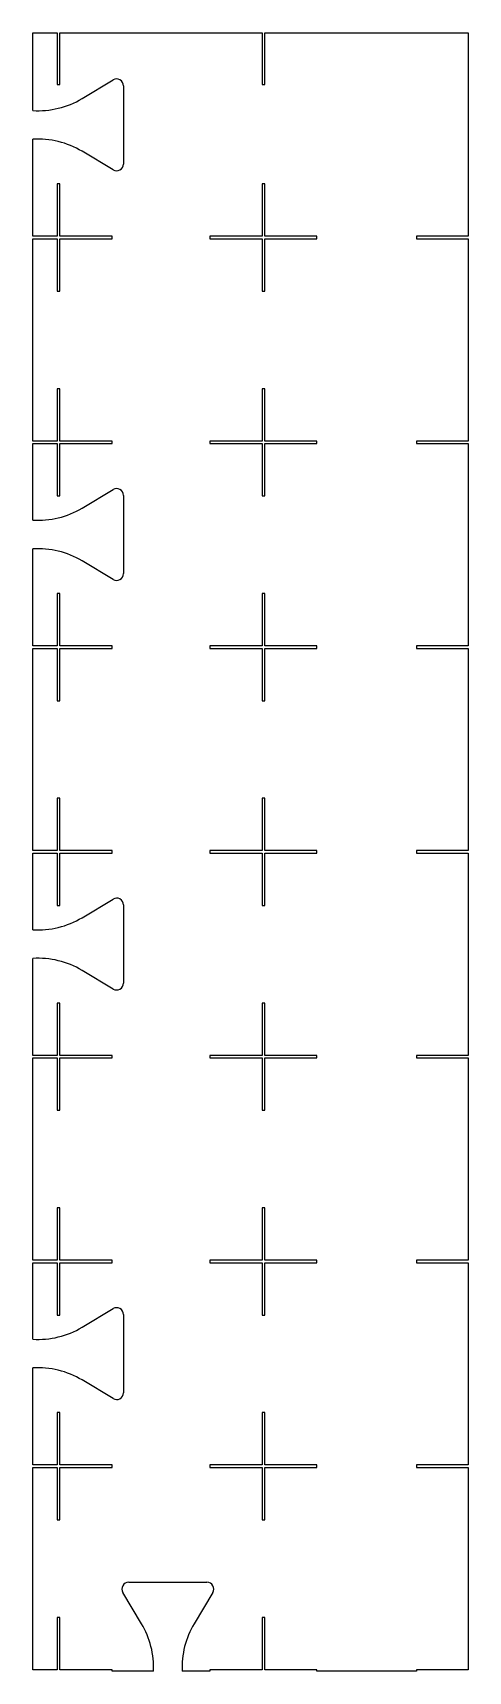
# Model space of a CAD drawing. Header units: millimetres. Extents: x 862 to 1500, y -900 to 1500.
import ezdxf

# ---------------------------------------------------------------- set-up
doc = ezdxf.new("R2010")
doc.units = ezdxf.units.MM

msp = doc.modelspace()

# ---------------------------------------------------------------- linework, layer by layer
at = {"color": 7, "linetype": 'Continuous', "lineweight": 25}
for p, q in [((862.2, 1500), (898.1, 1500)), ((862.2, 1386), (862.2, 1500)), ((898.1, 1500), (898.1, 1424)), ((901.9, 1500), (1198.1, 1500)), ((901.9, 1424), (901.9, 1500)), ((1198.1, 1500), (1198.1, 1424)), ((1201.9, 1500), (1500, 1500)), ((1201.9, 1424), (1201.9, 1500)), ((1500, 1500), (1500, 1201.9)), ((898.1, 1424), (901.9, 1424)), ((934.3, 1403.6), (979.9, 1430.9)), ((995, 1422.3), (995, 1307.7)), ((1198.1, 1424), (1201.9, 1424)), ((862.2, 1201.9), (862.2, 1344)), ((979.9, 1299.1), (934.3, 1326.4)), ((898.1, 1278.5), (898.1, 1201.9)), ((901.9, 1278.5), (898.1, 1278.5)), ((901.9, 1201.9), (901.9, 1278.5)), ((1198.1, 1278.5), (1198.1, 1201.9)), ((1201.9, 1278.5), (1198.1, 1278.5)), ((1201.9, 1201.9), (1201.9, 1278.5)), ((898.1, 1201.9), (862.2, 1201.9)), ((978.5, 1201.9), (901.9, 1201.9)), ((978.5, 1198.1), (978.5, 1201.9)), ((1121.5, 1201.9), (1121.5, 1198.1)), ((1198.1, 1201.9), (1121.5, 1201.9)), ((1278.5, 1201.9), (1201.9, 1201.9)), ((1278.5, 1198.1), (1278.5, 1201.9)), ((1424, 1201.9), (1424, 1198.1)), ((1500, 1201.9), (1424, 1201.9)), ((862.2, 1198.1), (898.1, 1198.1)), ((862.2, 901.9), (862.2, 1198.1)), ((898.1, 1198.1), (898.1, 1121.5)), ((901.9, 1198.1), (978.5, 1198.1)), ((901.9, 1121.5), (901.9, 1198.1)), ((1121.5, 1198.1), (1198.1, 1198.1)), ((1198.1, 1198.1), (1198.1, 1121.5)), ((1201.9, 1198.1), (1278.5, 1198.1)), ((1201.9, 1121.5), (1201.9, 1198.1)), ((1424, 1198.1), (1500, 1198.1)), ((1500, 1198.1), (1500, 901.9)), ((898.1, 1121.5), (901.9, 1121.5)), ((1198.1, 1121.5), (1201.9, 1121.5)), ((898.1, 978.5), (898.1, 901.9)), ((901.9, 978.5), (898.1, 978.5)), ((901.9, 901.9), (901.9, 978.5)), ((1198.1, 978.5), (1198.1, 901.9)), ((1201.9, 978.5), (1198.1, 978.5)), ((1201.9, 901.9), (1201.9, 978.5)), ((898.1, 901.9), (862.2, 901.9)), ((862.2, 898.1), (898.1, 898.1)), ((862.2, 786), (862.2, 898.1)), ((898.1, 898.1), (898.1, 821.5)), ((978.5, 901.9), (901.9, 901.9)), ((901.9, 898.1), (978.5, 898.1)), ((901.9, 821.5), (901.9, 898.1)), ((978.5, 898.1), (978.5, 901.9)), ((1121.5, 901.9), (1121.5, 898.1)), ((1198.1, 901.9), (1121.5, 901.9)), ((1121.5, 898.1), (1198.1, 898.1)), ((1198.1, 898.1), (1198.1, 821.5)), ((1278.5, 901.9), (1201.9, 901.9)), ((1201.9, 898.1), (1278.5, 898.1)), ((1201.9, 821.5), (1201.9, 898.1)), ((1278.5, 898.1), (1278.5, 901.9)), ((1424, 901.9), (1424, 898.1)), ((1500, 901.9), (1424, 901.9)), ((1424, 898.1), (1500, 898.1)), ((1500, 898.1), (1500, 601.9)), ((898.1, 821.5), (901.9, 821.5)), ((934.3, 803.6), (979.9, 830.9)), ((995, 822.3), (995, 707.7)), ((1198.1, 821.5), (1201.9, 821.5)), ((862.2, 601.9), (862.2, 744)), ((979.9, 699.1), (934.3, 726.4)), ((898.1, 678.5), (898.1, 601.9)), ((901.9, 678.5), (898.1, 678.5)), ((901.9, 601.9), (901.9, 678.5)), ((1198.1, 678.5), (1198.1, 601.9)), ((1201.9, 678.5), (1198.1, 678.5)), ((1201.9, 601.9), (1201.9, 678.5)), ((898.1, 601.9), (862.2, 601.9)), ((978.5, 601.9), (901.9, 601.9)), ((978.5, 598.1), (978.5, 601.9)), ((1121.5, 601.9), (1121.5, 598.1)), ((1198.1, 601.9), (1121.5, 601.9)), ((1278.5, 601.9), (1201.9, 601.9)), ((1278.5, 598.1), (1278.5, 601.9)), ((1424, 601.9), (1424, 598.1)), ((1500, 601.9), (1424, 601.9)), ((862.2, 598.1), (898.1, 598.1)), ((862.2, 301.9), (862.2, 598.1)), ((898.1, 598.1), (898.1, 521.5)), ((901.9, 598.1), (978.5, 598.1)), ((901.9, 521.5), (901.9, 598.1)), ((1121.5, 598.1), (1198.1, 598.1)), ((1198.1, 598.1), (1198.1, 521.5)), ((1201.9, 598.1), (1278.5, 598.1)), ((1201.9, 521.5), (1201.9, 598.1)), ((1424, 598.1), (1500, 598.1)), ((1500, 598.1), (1500, 301.9)), ((898.1, 521.5), (901.9, 521.5)), ((1198.1, 521.5), (1201.9, 521.5)), ((898.1, 378.5), (898.1, 301.9)), ((901.9, 378.5), (898.1, 378.5)), ((901.9, 301.9), (901.9, 378.5)), ((1198.1, 378.5), (1198.1, 301.9)), ((1201.9, 378.5), (1198.1, 378.5)), ((1201.9, 301.9), (1201.9, 378.5)), ((898.1, 301.9), (862.2, 301.9)), ((862.2, 298.1), (898.1, 298.1)), ((862.2, 186), (862.2, 298.1)), ((898.1, 298.1), (898.1, 221.5)), ((978.5, 301.9), (901.9, 301.9)), ((901.9, 298.1), (978.5, 298.1)), ((901.9, 221.5), (901.9, 298.1)), ((978.5, 298.1), (978.5, 301.9)), ((1121.5, 301.9), (1121.5, 298.1)), ((1198.1, 301.9), (1121.5, 301.9)), ((1121.5, 298.1), (1198.1, 298.1)), ((1198.1, 298.1), (1198.1, 221.5)), ((1278.5, 301.9), (1201.9, 301.9)), ((1201.9, 298.1), (1278.5, 298.1)), ((1201.9, 221.5), (1201.9, 298.1)), ((1278.5, 298.1), (1278.5, 301.9)), ((1424, 301.9), (1424, 298.1)), ((1500, 301.9), (1424, 301.9)), ((1424, 298.1), (1500, 298.1)), ((1500, 298.1), (1500, 1.9)), ((898.1, 221.5), (901.9, 221.5)), ((934.3, 203.6), (979.9, 230.9)), ((995, 222.3), (995, 107.7)), ((1198.1, 221.5), (1201.9, 221.5)), ((862.2, 1.9), (862.2, 144)), ((979.9, 99.1), (934.3, 126.4)), ((898.1, 78.5), (898.1, 1.9)), ((901.9, 78.5), (898.1, 78.5)), ((901.9, 1.9), (901.9, 78.5)), ((1198.1, 78.5), (1198.1, 1.9)), ((1201.9, 78.5), (1198.1, 78.5)), ((1201.9, 1.9), (1201.9, 78.5)), ((898.1, 1.9), (862.2, 1.9)), ((978.5, 1.9), (901.9, 1.9)), ((978.5, -1.9), (978.5, 1.9)), ((1121.5, 1.9), (1121.5, -1.9)), ((1198.1, 1.9), (1121.5, 1.9)), ((1278.5, 1.9), (1201.9, 1.9)), ((1278.5, -1.9), (1278.5, 1.9)), ((1424, 1.9), (1424, -1.9)), ((1500, 1.9), (1424, 1.9)), ((862.2, -1.9), (898.1, -1.9)), ((862.2, -298.1), (862.2, -1.9)), ((898.1, -1.9), (898.1, -78.5)), ((901.9, -1.9), (978.5, -1.9)), ((901.9, -78.5), (901.9, -1.9)), ((1121.5, -1.9), (1198.1, -1.9)), ((1198.1, -1.9), (1198.1, -78.5)), ((1201.9, -1.9), (1278.5, -1.9)), ((1201.9, -78.5), (1201.9, -1.9)), ((1424, -1.9), (1500, -1.9)), ((1500, -1.9), (1500, -298.1)), ((898.1, -78.5), (901.9, -78.5)), ((1198.1, -78.5), (1201.9, -78.5)), ((898.1, -221.5), (898.1, -298.1)), ((901.9, -221.5), (898.1, -221.5)), ((901.9, -298.1), (901.9, -221.5)), ((1198.1, -221.5), (1198.1, -298.1)), ((1201.9, -221.5), (1198.1, -221.5)), ((1201.9, -298.1), (1201.9, -221.5)), ((898.1, -298.1), (862.2, -298.1)), ((862.2, -301.9), (898.1, -301.9)), ((862.2, -414), (862.2, -301.9)), ((898.1, -301.9), (898.1, -378.5)), ((978.5, -298.1), (901.9, -298.1)), ((901.9, -301.9), (978.5, -301.9)), ((901.9, -378.5), (901.9, -301.9)), ((978.5, -301.9), (978.5, -298.1)), ((1121.5, -298.1), (1121.5, -301.9)), ((1198.1, -298.1), (1121.5, -298.1)), ((1121.5, -301.9), (1198.1, -301.9)), ((1198.1, -301.9), (1198.1, -378.5)), ((1278.5, -298.1), (1201.9, -298.1)), ((1201.9, -301.9), (1278.5, -301.9)), ((1201.9, -378.5), (1201.9, -301.9)), ((1278.5, -301.9), (1278.5, -298.1)), ((1424, -298.1), (1424, -301.9)), ((1500, -298.1), (1424, -298.1)), ((1424, -301.9), (1500, -301.9)), ((1500, -301.9), (1500, -598.1)), ((898.1, -378.5), (901.9, -378.5)), ((934.3, -396.4), (979.9, -369.1)), ((995, -377.7), (995, -492.3)), ((1198.1, -378.5), (1201.9, -378.5)), ((862.2, -598.1), (862.2, -456)), ((979.9, -500.9), (934.3, -473.6)), ((898.1, -521.5), (898.1, -598.1)), ((901.9, -521.5), (898.1, -521.5)), ((901.9, -598.1), (901.9, -521.5)), ((1198.1, -521.5), (1198.1, -598.1)), ((1201.9, -521.5), (1198.1, -521.5)), ((1201.9, -598.1), (1201.9, -521.5)), ((898.1, -598.1), (862.2, -598.1)), ((978.5, -598.1), (901.9, -598.1)), ((978.5, -601.9), (978.5, -598.1)), ((1121.5, -598.1), (1121.5, -601.9)), ((1198.1, -598.1), (1121.5, -598.1)), ((1278.5, -598.1), (1201.9, -598.1)), ((1278.5, -601.9), (1278.5, -598.1)), ((1424, -598.1), (1424, -601.9)), ((1500, -598.1), (1424, -598.1)), ((862.2, -601.9), (898.1, -601.9)), ((862.2, -898.1), (862.2, -601.9)), ((898.1, -601.9), (898.1, -678.5)), ((901.9, -601.9), (978.5, -601.9)), ((901.9, -678.5), (901.9, -601.9)), ((1121.5, -601.9), (1198.1, -601.9)), ((1198.1, -601.9), (1198.1, -678.5)), ((1201.9, -601.9), (1278.5, -601.9)), ((1201.9, -678.5), (1201.9, -601.9)), ((1424, -601.9), (1500, -601.9)), ((1500, -601.9), (1500, -898.1)), ((898.1, -678.5), (901.9, -678.5)), ((1198.1, -678.5), (1201.9, -678.5)), ((1021.4, -830.7), (994.1, -785.1)), ((1002.7, -770), (1117.3, -770)), ((1125.9, -785.1), (1098.6, -830.7)), ((898.1, -821.5), (898.1, -898.1)), ((901.9, -821.5), (898.1, -821.5)), ((901.9, -898.1), (901.9, -821.5)), ((1198.1, -821.5), (1198.1, -898.1)), ((1201.9, -821.5), (1198.1, -821.5)), ((1201.9, -898.1), (1201.9, -821.5)), ((898.1, -898.1), (862.2, -898.1)), ((978.5, -898.1), (901.9, -898.1)), ((978.5, -900.3), (978.5, -898.1)), ((1039.1, -900.3), (978.5, -900.3)), ((1121.5, -900.3), (1080.9, -900.3)), ((1121.5, -898.1), (1121.5, -900.3)), ((1198.1, -898.1), (1121.5, -898.1)), ((1278.5, -898.1), (1201.9, -898.1)), ((1278.5, -900.3), (1278.5, -898.1)), ((1424, -900.3), (1278.5, -900.3)), ((1424, -898.1), (1424, -900.3)), ((1500, -898.1), (1424, -898.1))]:
    msp.add_line(p, q, dxfattribs=at)
for centre, radius, start, end in [((985, 1422.3), 10, 0, 120.9638), ((870, 1510.8), 125, 266.4224, 300.9638), ((870, 1219.2), 125, 59.0362, 93.5776), ((985, 1307.7), 10, 239.0362, 0), ((985, 822.3), 10, 360, 120.9638), ((870, 910.8), 125, 266.4224, 300.9638), ((870, 619.2), 125, 59.0362, 93.5776), ((985, 707.7), 10, 239.0362, 0), ((985, 222.3), 10, 360, 120.9638), ((870, 310.8), 125, 266.4224, 300.9638), ((870, 19.2), 125, 59.0362, 93.5776), ((985, 107.7), 10, 239.0362, 0), ((985, -377.7), 10, 360, 120.9638), ((870, -289.2), 125, 266.4224, 300.9638), ((870, -580.8), 125, 59.0362, 93.5776), ((985, -492.3), 10, 239.0362, 0), ((1002.7, -780), 10, 90, 210.9638), ((1117.3, -780), 10, 329.0362, 90), ((914.2, -895), 125, 357.5699, 30.9638), ((1205.8, -895), 125, 149.0362, 182.4301)]:
    msp.add_arc(centre, radius, start, end, dxfattribs=at)

doc.saveas('drawing.dxf')
